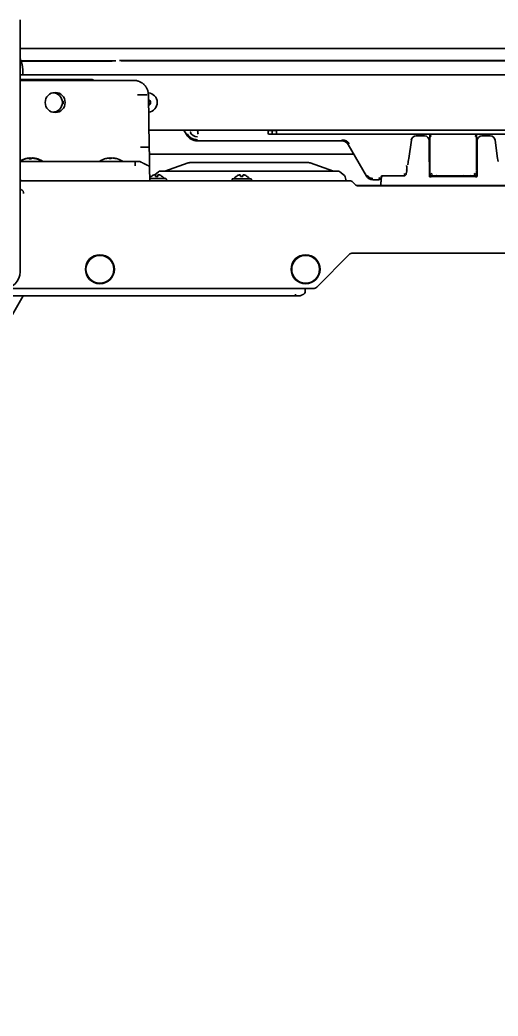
# Model space of a CAD drawing. Header units: inches. Extents: x 786 to 5593, y 691 to 5453.
# Drawn here: x 3454.8 to 3652.4, y 1186.1 to 1597.4 of the extents above; entities that cross this region are included whole.
import ezdxf

# ---------------------------------------------------------------- set-up
doc = ezdxf.new("R2010")
doc.units = ezdxf.units.IN
doc.linetypes.add('ACISOTGL', pattern=[3, 2, -1])
doc.layers.add('1', color=7, linetype='Continuous', true_color=0xffffff)
doc.layers.add('4', color=7, linetype='Continuous', true_color=0xffffff)

msp = doc.modelspace()

# ---------------------------------------------------------------- linework, layer by layer
at = {"linetype": 'ACISOTGL', "ltscale": 5}
msp.add_arc((3420.09, 1523.46), 832.8, 240, 359.8624, dxfattribs=at)
at = {"layer": '1', "color": 7, "linetype": 'Continuous', "lineweight": 35}
for p, q in [((3454.89, 1593.89), (3454.89, 1588.82)), ((3454.89, 1585.28), (3454.89, 1493.46)), ((4254.25, 1585.66), (3454.9, 1585.66)), ((3491.23, 1580.53), (3454.89, 1580.53)), ((3491.23, 1580.45), (3454.89, 1580.45)), ((3495.92, 1580.62), (4151.86, 1580.62)), ((3484.39, 1572.83), (3454.89, 1572.83)), ((3454.89, 1572.46), (3501.91, 1572.46)), ((4200.14, 1574.74), (3454.9, 1574.74)), ((3472.69, 1563.83), (3472.69, 1563.33)), ((3472.69, 1563.33), (3472.69, 1562.83)), ((3507.91, 1566.56), (3508.28, 1544.88)), ((3508.16, 1551.92), (4200.21, 1551.92)), ((3508.17, 1551.84), (4161.98, 1551.84)), ((3523.63, 1550.07), (3522.61, 1551.84)), ((3559.14, 1551.84), (3559.14, 1551.7)), ((3587.92, 1547.44), (3528.17, 1547.44)), ((3616.59, 1547.8), (3615.52, 1540.2)), ((3622.02, 1549.52), (3618.57, 1549.52)), ((3624.01, 1547.52), (3624.01, 1546.38)), ((3643.77, 1546.38), (3643.77, 1547.52)), ((3649.21, 1549.52), (3645.76, 1549.52)), ((3652.26, 1540.2), (3651.19, 1547.8)), ((3598.02, 1532.94), (3590.52, 1545.94)), ((3624.01, 1546.38), (3624.01, 1544.7)), ((3624.01, 1544.7), (3624.01, 1540.2)), ((3643.77, 1544.7), (3643.77, 1546.38)), ((3643.77, 1540.2), (3643.77, 1544.7)), ((3454.89, 1538.96), (3502.42, 1538.96)), ((3458.7, 1540.05), (3458.7, 1540.31)), ((3458.8, 1540.16), (3458.8, 1540.42)), ((3458.95, 1540.05), (3458.95, 1540.31)), ((3459.05, 1540.16), (3459.05, 1540.42)), ((3460.12, 1540.29), (3460.12, 1540.31)), ((3460.23, 1540.4), (3460.23, 1540.42)), ((3491.8, 1540.16), (3491.8, 1540.42)), ((3492.05, 1540.16), (3492.05, 1540.42)), ((3493.23, 1540.4), (3493.23, 1540.42)), ((3573.42, 1538.53), (3525.76, 1538.53)), ((3508.43, 1536.36), (3508.52, 1530.96)), ((3510.57, 1533.47), (3512.09, 1534.73)), ((3512.73, 1534.96), (3515.59, 1534.96)), ((3514.7, 1535.02), (3514.63, 1535)), ((3524.42, 1538.35), (3514.7, 1535.02)), ((3515.59, 1534.96), (3583.59, 1534.96)), ((3584.48, 1535.02), (3574.76, 1538.35)), ((3583.59, 1534.96), (3586.45, 1534.96)), ((3584.55, 1535), (3584.48, 1535.02)), ((3587.09, 1534.73), (3588.92, 1533.22)), ((3614.66, 1535.05), (3614.5, 1533.91)), ((3614.51, 1533.9), (3614.67, 1535.01)), ((3615.12, 1537.52), (3615.16, 1537.8)), ((3624.04, 1533.89), (3624.04, 1537.8)), ((3624.24, 1535.19), (3624.24, 1534.04)), ((3643.54, 1534.04), (3643.54, 1535.19)), ((3643.74, 1533.89), (3643.74, 1537.8)), ((3455.14, 1531.08), (3454.79, 1531.43)), ((3455.24, 1531.1), (3454.89, 1531.46)), ((3455.6, 1530.96), (3591.48, 1530.96)), ((3515.2, 1531.88), (3508.5, 1531.88)), ((3515.2, 1530.98), (3508.52, 1530.98)), ((3509.03, 1532.77), (3508.98, 1532.77)), ((3509.59, 1530.96), (3509.59, 1530.96)), ((3513.72, 1532.77), (3513.68, 1532.77)), ((3515.35, 1531.23), (3515.35, 1531.63)), ((3542.48, 1531.61), (3542.48, 1531.21)), ((3550.33, 1531.86), (3542.63, 1531.86)), ((3550.48, 1531.21), (3550.48, 1531.61)), ((3589.26, 1532.64), (3589.59, 1530.96)), ((3593.6, 1529.25), (3592.18, 1530.66)), ((3603.08, 1531.44), (3600.62, 1531.44)), ((3604.07, 1532.3), (3604.11, 1532.61)), ((3604.36, 1532.98), (3604.18, 1531.65)), ((3604.35, 1532.97), (3604.18, 1531.73)), ((3604.18, 1531.73), (3604.18, 1531.73)), ((3604.18, 1531.65), (3604.18, 1531.65)), ((3604.6, 1533.04), (3613.52, 1533.04)), ((3624.04, 1532.91), (3624.23, 1532.91)), ((3624.04, 1532.85), (3624.04, 1532.91)), ((3624.07, 1532.99), (3624.23, 1532.99)), ((3624.73, 1532.98), (3624.86, 1532.94)), ((3624.73, 1532.9), (3624.86, 1532.86)), ((3624.73, 1532.62), (3624.86, 1532.76)), ((3625.24, 1533.04), (3642.54, 1533.04)), ((3625.36, 1532.93), (3626.39, 1532.93)), ((3626.57, 1532.86), (3625.36, 1532.86)), ((3625.36, 1532.85), (3626.39, 1532.85)), ((3642.42, 1532.78), (3625.36, 1532.78)), ((3629.89, 1533.04), (3629.89, 1532.98)), ((3630.39, 1532.85), (3637.39, 1532.85)), ((3637.89, 1532.98), (3637.89, 1533.04)), ((3642.42, 1532.86), (3641.21, 1532.86)), ((3641.39, 1532.93), (3642.42, 1532.93)), ((3641.39, 1532.85), (3642.42, 1532.85)), ((3642.91, 1532.94), (3643.05, 1532.98)), ((3642.91, 1532.86), (3643.05, 1532.9)), ((3642.91, 1532.76), (3643.05, 1532.62)), ((3643.55, 1532.99), (3643.71, 1532.99)), ((3643.55, 1532.91), (3643.74, 1532.91)), ((3643.74, 1532.85), (3643.74, 1532.91)), ((3593.81, 1529.09), (4053.97, 1529.09)), ((3594.3, 1528.96), (4053.48, 1528.96)), ((3591.23, 1500.8), (3577.48, 1487.04)), ((4055.84, 1501.09), (3591.94, 1501.09)), ((3576.06, 1486.46), (3447.89, 1486.46)), ((3572.78, 1486.46), (3572.7, 1485.04)), ((3074.48, 822.27), (3456.21, 1483.46)), ((3568.68, 1483.46), (3404.28, 1483.46)), ((3463.09, 1483.43), (3463.09, 1483.37)), ((3463.19, 1483.46), (3463.19, 1483.39)), ((3464.87, 1483.43), (3464.87, 1483.37)), ((3464.97, 1483.46), (3464.97, 1483.39)), ((3479.58, 1483.46), (3479.58, 1483.39)), ((3480.93, 1483.46), (3480.93, 1483.39)), ((3483.85, 1483.39), (3483.85, 1483.46)), ((3490.32, 1483.39), (3490.32, 1483.46)), ((3492.12, 1483.39), (3492.12, 1483.46)), ((3507.97, 1483.39), (3507.97, 1483.46))]:
    msp.add_line(p, q, dxfattribs=at)
for centre, radius in [((3469.39, 1563.33), 4.13), ((3487.89, 1494.46), 6), ((3487.89, 1494.46), 5.75), ((3572.89, 1494.46), 6), ((3572.89, 1494.46), 5.75)]:
    msp.add_circle(centre, radius, dxfattribs=at)
for centre, radius, start, end in [((3484.39, 1570.83), 2, 54.3403, 90), ((3468.39, 1563.33), 4, 0, 90.1125), ((3470.39, 1563.33), 4, 90, 104.4731), ((3468.39, 1563.33), 4, 269.8875, 0), ((3507.59, 1563.33), 4, 0, 86.4619), ((3507.59, 1563.33), 1.25, 0, 73.4513), ((3507.59, 1563.33), 1.15, 0, 71.8706), ((3507.59, 1563.33), 1.15, 290.0812, 0), ((3507.59, 1563.33), 1.25, 288.5006, 0), ((3507.59, 1563.33), 4, 276.4012, 0), ((3470.39, 1563.33), 4, 255.5269, 270.1125), ((3455.16, 1538.72), 0.5, 119.6794, 138.5908), ((3455.26, 1538.83), 0.5, 119.6794, 138.5908), ((3459.41, 1531.26), 9.08, 103.2612, 119.6794), ((3459.51, 1531.37), 9.08, 103.2612, 119.6794), ((3459.41, 1531.26), 9.08, 60.3206, 76.7388), ((3459.51, 1531.37), 9.08, 60.3206, 76.7388), ((3463.66, 1538.72), 0.5, 14.6023, 60.3206), ((3463.76, 1538.83), 0.5, 14.6023, 60.3206), ((3488.26, 1538.83), 0.5, 119.6794, 165.3977), ((3492.51, 1531.37), 9.08, 103.2612, 119.6794), ((3492.51, 1531.37), 9.08, 60.3206, 76.7388), ((3496.76, 1538.83), 0.5, 14.6023, 60.3206), ((3512.73, 1533.96), 1, 90, 129.5), ((3586.45, 1533.96), 1, 50.5, 90), ((3455.49, 1531.43), 0.5, 225, 270), ((3455.6, 1531.46), 0.5, 225, 270), ((3511.35, 1529.88), 3.74, 129.3686, 139.774), ((3509.44, 1530.48), 0.5, 71.8045, 90), ((3513.27, 1530.48), 0.5, 90, 108.1955), ((3511.35, 1529.88), 3.74, 32.3241, 50.6155), ((3515.07, 1531.63), 0.283, 0, 61.9275), ((3515.07, 1531.23), 0.283, 298.0725, 0), ((3542.76, 1531.61), 0.283, 118.0725, 180), ((3542.76, 1531.21), 0.283, 180, 241.9275), ((3546.48, 1529.86), 3.74, 129.3791, 147.6759), ((3546.48, 1529.86), 3.74, 32.3241, 50.6111), ((3550.19, 1531.61), 0.283, 0, 61.9275), ((3550.19, 1531.21), 0.283, 298.0725, 0), ((3588.28, 1532.45), 1, 11, 50.5), ((3591.48, 1529.96), 1, 45, 90), ((3454.38, 1525.68), 2, 0.0009, 60), ((3594.3, 1529.96), 1, 225, 270), ((3591.94, 1500.09), 1, 90, 135), ((3447.89, 1493.46), 7, 270, 0), ((3576.06, 1488.46), 2, 270, 315)]:
    msp.add_arc(centre, radius, start, end, dxfattribs=at)
for centre, major_axis, ratio, start_param, end_param in [((3491.23, 1580.68), (4.5, 0), 0.034921, 4.712389, 5.497787), ((3491.23, 1580.6), (4.5, 0), 0.034921, 4.712389, 5.497787), ((3559.15, 1551.7), (0, 1.5), 0.008333, 1.570794, 3.106684), ((3528.18, 1552.7), (2.63, 4.55), 0.999188, 2.618346, 3.66484), ((3587.92, 1544.44), (-1.5, -2.6), 0.999188, 2.618346, 3.66484), ((3618.57, 1547.51), (1.32, -1.51), 0.997598, 2.427198, 3.855987), ((3622.01, 1547.51), (-1.42, -1.42), 0.997265, 2.357564, 3.925621), ((3645.77, 1547.51), (-1.42, 1.42), 0.997265, 5.499157, 7.067214), ((3649.21, 1547.51), (1.32, 1.51), 0.997598, 5.568791, 6.99758), ((3459.2, 1531.26), (0, -9.06), 0.947542, 3.199666, 3.391172), ((3459.3, 1531.37), (0, -9.06), 0.947542, 3.199666, 3.391172), ((3458.75, 1531.26), (0, -9.06), 0.090997, 3.199666, 3.391172), ((3458.93, 1531.26), (0, -8.79), 0.978398, 3.096057, 3.187129), ((3458.85, 1531.37), (0, -9.06), 0.090997, 3.199666, 3.391172), ((3459.04, 1531.37), (0, -8.79), 0.978398, 3.096057, 3.187129), ((3459.47, 1531.26), (0, 9.06), 0.995851, 0.058074, 0.085647), ((3459.58, 1531.37), (0, 9.06), 0.995851, 0.058074, 0.085647), ((3458.78, 1531.26), (0, -9.06), 0.319632, 2.921888, 3.083519), ((3458.88, 1531.37), (0, -9.06), 0.319632, 2.921888, 3.083519), ((3460.04, 1531.26), (0, 9.06), 0.319632, 0.058074, 0.249579), ((3460.15, 1531.37), (0, 9.06), 0.319632, 0.058074, 0.249579), ((3459.35, 1531.26), (0, -9.06), 0.995851, 2.892014, 3.083519), ((3459.45, 1531.37), (0, -9.06), 0.995851, 2.892014, 3.083519), ((3459.62, 1531.26), (0, 9.06), 0.947542, 6.033606, 6.225112), ((3459.73, 1531.37), (0, 9.06), 0.947542, 6.033606, 6.225112), ((3461.66, 1531.26), (0, 8.79), 0.206731, 6.237649, 6.328721), ((3461.77, 1531.37), (0, 8.79), 0.206731, 6.237649, 6.328721), ((3492.3, 1531.37), (0, -9.06), 0.947542, 3.199666, 3.391172), ((3491.85, 1531.37), (0, -9.06), 0.090997, 3.199666, 3.391172), ((3492.04, 1531.37), (0, -8.79), 0.978398, 3.096057, 3.187129), ((3492.58, 1531.37), (0, 9.06), 0.995851, 0.058074, 0.085647), ((3491.88, 1531.37), (0, -9.06), 0.319632, 2.921888, 3.083519), ((3493.15, 1531.37), (0, 9.06), 0.319632, 0.058074, 0.249579), ((3492.45, 1531.37), (0, -9.06), 0.995851, 2.892014, 3.083519), ((3492.73, 1531.37), (0, 9.06), 0.947542, 6.033606, 6.225112), ((3494.77, 1531.37), (0, 8.79), 0.206731, 6.237649, 6.328721), ((3615.32, 1537.8), (0.42, 3), 0.051895, 1.166972, 1.57811), ((3615.36, 1540.2), (0.42, 3), 0.051895, 4.308564, 4.719702), ((3624.17, 1540.2), (0, 3), 0.052408, 1.570796, 1.981934), ((3623.88, 1537.8), (0, 3), 0.052408, 4.712389, 5.123527), ((3643.9, 1537.8), (0, 3), 0.052408, 1.159658, 1.570796), ((3643.61, 1540.2), (0, 3), 0.052408, 4.301251, 4.712389), ((3652.42, 1540.2), (-0.42, 3), 0.051895, 1.563483, 1.974621), ((3514.4, 1535.46), (0, -0.5), 1, 6.282807, 6.525593), ((3584.78, 1535.46), (0, 0.5), 1, 2.899186, 3.141971), ((3623.99, 1535.19), (-0.177, -0.177), 0.998783, 2.356803, 3.632846), ((3511.35, 1529.86), (-3.62, 0.87), 0.997235, 5.247399, 5.62012), ((3511.09, 1529.82), (-0.81, 3.6), 0.902278, 6.178468, 6.295334), ((3510.8, 1529.82), (-0.38, 3.67), 0.420739, 6.027806, 6.144672), ((3511.05, 1529.86), (-0.27, 3.72), 0.017407, 5.611261, 5.983982), ((3511.65, 1529.86), (-0.27, -3.72), 0.017407, 3.440796, 3.813517), ((3511.9, 1529.82), (-0.38, -3.67), 0.420739, 3.280106, 3.396972), ((3511.61, 1529.82), (-0.81, -3.6), 0.902278, 3.129444, 3.24631), ((3511.36, 1529.86), (-3.62, -0.87), 0.997235, 3.804658, 4.177379), ((3546.47, 1529.83), (-3.62, 0.87), 0.997235, 5.247399, 5.62012), ((3546.22, 1529.8), (-0.81, 3.6), 0.902278, 6.178468, 6.295334), ((3545.92, 1529.8), (-0.38, 3.67), 0.420739, 6.027806, 6.144672), ((3546.18, 1529.83), (-0.27, 3.72), 0.017407, 5.611261, 5.983982), ((3546.77, 1529.83), (-0.27, -3.72), 0.017407, 3.440796, 3.813517), ((3547.03, 1529.8), (-0.38, -3.67), 0.420739, 3.280106, 3.396972), ((3546.73, 1529.8), (-0.81, -3.6), 0.902278, 3.129444, 3.24631), ((3546.48, 1529.83), (-3.62, -0.87), 0.997235, 3.804658, 4.177379), ((3600.62, 1534.44), (1.5, 2.6), 0.999188, 2.618346, 3.66484), ((3603.08, 1532.44), (0.342, -0.94), 0.99931, 5.934122, 7.364783), ((3604.26, 1531.73), (0.32, 2.25), 0.03458, 1.575662, 2.974751), ((3604.26, 1531.65), (0.32, 2.25), 0.03458, 1.575662, 3.146458), ((3604.6, 1532.54), (0.171, -0.47), 0.99931, 2.792529, 4.223191), ((3613.52, 1534.04), (-0.657, 0.756), 0.998931, 2.426537, 3.856648), ((3624.09, 1533.97), (0, 1), 0.052408, 1.570796, 3.124139), ((3624.09, 1533.89), (0, 1), 0.052408, 1.570796, 3.124139), ((3624.29, 1532.85), (0.177, 0.177), 0.997265, 2.357564, 3.693517), ((3624.23, 1532.98), (0.5, 0), 0.017455, 0.05236, 1.570796), ((3624.23, 1532.9), (0.5, 0), 0.017455, 0.05236, 1.570796), ((3625.24, 1534.04), (0.708, 0.708), 0.998783, 2.356803, 3.926382), ((3624.23, 1532.63), (0.5, 0), 0.052408, 4.828132, 6.230825), ((3625.36, 1532.94), (0.5, 0), 0.017455, 3.193953, 4.712389), ((3625.36, 1532.86), (0.5, 0), 0.017455, 3.193953, 4.712389), ((3625.36, 1532.76), (0.5, 0), 0.052408, 1.570796, 3.089233), ((3625.36, 1532.84), (0.5, 0), 0.052408, 1.570796, 2.57937), ((3626.39, 1533.85), (0.447, -0.895), 0.99981, 5.819644, 6.580327), ((3626.39, 1533.93), (0.447, -0.895), 0.99981, 5.819644, 6.453939), ((3630.39, 1533.85), (0.447, 0.895), 0.99981, 3.084342, 3.605134), ((3637.39, 1533.85), (-0.447, 0.895), 0.99981, 2.678052, 3.438734), ((3641.39, 1533.85), (0.447, 0.895), 0.99981, 2.844451, 3.605134), ((3641.39, 1533.93), (0.447, 0.895), 0.99981, 2.970839, 3.605134), ((3642.42, 1532.94), (0.5, 0), 0.017455, 4.712389, 6.230825), ((3642.42, 1532.86), (0.5, 0), 0.017455, 4.712389, 6.230825), ((3642.42, 1532.84), (0.5, 0), 0.052408, 0.562222, 1.570796), ((3642.42, 1532.76), (0.5, 0), 0.052408, 0.05236, 1.570796), ((3642.54, 1534.04), (0.708, -0.708), 0.998783, 5.498396, 7.067974), ((3643.55, 1532.98), (0.5, 0), 0.017455, 1.570796, 3.089233), ((3643.55, 1532.9), (0.5, 0), 0.017455, 1.570796, 3.089233), ((3643.55, 1532.63), (0.5, 0), 0.052408, 3.193953, 4.596646), ((3643.49, 1532.85), (0.177, -0.177), 0.997265, 5.731261, 7.067214), ((3643.69, 1533.97), (0, 1), 0.052408, 3.159046, 4.712389), ((3643.69, 1533.89), (0, 1), 0.052408, 3.159046, 4.712389), ((3604.68, 1529.29), (0, -0.75), 0.999379, 4.572848, 4.98544), ((3571.7, 1485.1), (-0.999, 0.052), 0.999981, 2.075858, 3.141593)]:
    msp.add_ellipse(centre, major_axis=major_axis, ratio=ratio, start_param=start_param, end_param=end_param, dxfattribs=at)
for points, degree in [([(3454.89, 1597.43), (3454.89, 1596.11), (3454.89, 1594.82), (3454.89, 1593.89)], 3), ([(3454.89, 1588.82), (3454.89, 1587.89), (3454.89, 1586.6), (3454.89, 1585.28)], 3), ([(3504.34, 1566.53), (3507.36, 1566.56)], 1), ([(3472.69, 1562.83), (3472.57, 1562.83), (3472.44, 1562.83), (3472.31, 1562.83)], 3), ([(3504.72, 1544.86), (3507.73, 1544.88)], 1), ([(3502.43, 1538.75), (3502.43, 1537.24)], 1), ([(3504.82, 1538.75), (3507.87, 1537.23)], 1), ([(3624.23, 1532.61), (3624.25, 1532.6), (3624.27, 1532.6), (3624.29, 1532.6)], 3), ([(3643.49, 1532.6), (3643.51, 1532.6), (3643.53, 1532.6), (3643.55, 1532.61)], 3), ([(3568.68, 1484.2), (3568.68, 1483.56)], 1), ([(3572.14, 1484.2), (3570.83, 1483.56)], 1)]:
    msp.add_open_spline(points, degree=degree, dxfattribs=at)
msp.add_rational_spline([(3455.93, 1574.41), (3456.16, 1576.24), (3456.06, 1578.1), (3455.62, 1579.91), (3454.87, 1581.61)], [0.500681714361, 0.490449933602, 0.486186471897, 0.487891329244, 0.495564505644], degree=4, dxfattribs=at)
for points, knots in [([(3501.91, 1572.46), (3502.01, 1572.46), (3502.11, 1572.45), (3502.3, 1572.44), (3502.4, 1572.44), (3502.55, 1572.42), (3502.59, 1572.42), (3502.69, 1572.41), (3502.74, 1572.4), (3502.88, 1572.38), (3502.98, 1572.36), (3503.26, 1572.31), (3503.45, 1572.26), (3503.68, 1572.19), (3503.73, 1572.17), (3503.82, 1572.14), (3503.87, 1572.13), (3504.01, 1572.08), (3504.1, 1572.05), (3504.37, 1571.93), (3504.54, 1571.85), (3504.88, 1571.67), (3505.05, 1571.57), (3505.29, 1571.41), (3505.37, 1571.36), (3505.53, 1571.24), (3505.61, 1571.18), (3505.84, 1571), (3505.98, 1570.87), (3506.19, 1570.67), (3506.26, 1570.6), (3506.39, 1570.45), (3506.45, 1570.38), (3506.64, 1570.16), (3506.75, 1570.01), (3506.89, 1569.81), (3506.92, 1569.77), (3506.97, 1569.68), (3507, 1569.64), (3507.08, 1569.52), (3507.12, 1569.43), (3507.26, 1569.18), (3507.35, 1569), (3507.5, 1568.65), (3507.57, 1568.47), (3507.66, 1568.19), (3507.69, 1568.1), (3507.72, 1567.96), (3507.74, 1567.91), (3507.76, 1567.82), (3507.77, 1567.77), (3507.82, 1567.53), (3507.85, 1567.34), (3507.88, 1567.09), (3507.88, 1567.05), (3507.89, 1566.95), (3507.9, 1566.8), (3507.91, 1566.66), (3507.91, 1566.56)], [0, 0, 0, 0, 0.03125, 0.03125, 0.0625, 0.0625, 0.078125, 0.078125, 0.09375, 0.09375, 0.125, 0.125, 0.1875, 0.1875, 0.203125, 0.203125, 0.21875, 0.21875, 0.25, 0.25, 0.3125, 0.3125, 0.375, 0.375, 0.40625, 0.40625, 0.4375, 0.4375, 0.5, 0.5, 0.53125, 0.53125, 0.5625, 0.5625, 0.625, 0.625, 0.640625, 0.640625, 0.65625, 0.65625, 0.6875, 0.6875, 0.75, 0.75, 0.8125, 0.8125, 0.84375, 0.84375, 0.859375, 0.859375, 0.875, 0.875, 0.9375, 0.9375, 0.953125, 0.953125, 0.96875, 1, 1, 1, 1]), ([(3472.33, 1563.83), (3472.33, 1563.83), (3472.39, 1563.83), (3472.5, 1563.83), (3472.63, 1563.83), (3472.69, 1563.83)], [0, 0, 0, 0, 0.035912, 0.517956, 1, 1, 1, 1]), ([(3503.44, 1566.51), (3503.6, 1566.51), (3503.75, 1566.52), (3504.05, 1566.52), (3504.2, 1566.53), (3504.34, 1566.53)], [0, 0, 0, 0, 0.5, 0.5, 1, 1, 1, 1]), ([(3508.28, 1544.88), (3508.28, 1544.88), (3508.27, 1544.88), (3508.22, 1544.88), (3508.18, 1544.88), (3508.08, 1544.88), (3508.02, 1544.88), (3507.89, 1544.88), (3507.81, 1544.88), (3507.73, 1544.88)], [0, 0, 0, 0, 0.25, 0.25, 0.5, 0.5, 0.75, 0.75, 1, 1, 1, 1]), ([(3508.28, 1544.88), (3508.28, 1544.73), (3508.29, 1544.59), (3508.29, 1544.31), (3508.29, 1544.17), (3508.3, 1543.76), (3508.31, 1543.48), (3508.31, 1543.07), (3508.32, 1542.93), (3508.32, 1542.66), (3508.32, 1542.52), (3508.33, 1542.12), (3508.33, 1541.86), (3508.34, 1541.35), (3508.35, 1541.09), (3508.35, 1540.73), (3508.35, 1540.61), (3508.36, 1540.43), (3508.36, 1540.37), (3508.36, 1540.25), (3508.36, 1540.19), (3508.37, 1539.9), (3508.37, 1539.67), (3508.38, 1539.25), (3508.38, 1539.04), (3508.39, 1538.65), (3508.39, 1538.46), (3508.4, 1538.24), (3508.4, 1538.18), (3508.4, 1538.11), (3508.4, 1538.07), (3508.4, 1538.05), (3508.4, 1537.94), (3508.4, 1537.86), (3508.41, 1537.63), (3508.41, 1537.35), (3508.41, 1537.11), (3508.42, 1536.95), (3508.42, 1536.9), (3508.42, 1536.83), (3508.42, 1536.81), (3508.42, 1536.76), (3508.42, 1536.74), (3508.42, 1536.64), (3508.42, 1536.57), (3508.43, 1536.49), (3508.43, 1536.47), (3508.43, 1536.43), (3508.43, 1536.41), (3508.43, 1536.38), (3508.43, 1536.37), (3508.43, 1536.36), (3508.43, 1536.36), (3508.43, 1536.36)], [0, 0, 0, 0, 0.031268, 0.031268, 0.062536, 0.062536, 0.125072, 0.125072, 0.156339, 0.156339, 0.187607, 0.187607, 0.250143, 0.250143, 0.312679, 0.312679, 0.343947, 0.343947, 0.359581, 0.359581, 0.375215, 0.375215, 0.43775, 0.43775, 0.500286, 0.500286, 0.562822, 0.562822, 0.578456, 0.586273, 0.586273, 0.59409, 0.59409, 0.625358, 0.625358, 0.687894, 0.750429, 0.750429, 0.781697, 0.781697, 0.797331, 0.797331, 0.812965, 0.812965, 0.875501, 0.875501, 0.906769, 0.906769, 0.938037, 0.938037, 0.969305, 0.969305, 1, 1, 1, 1]), ([(3502.42, 1538.96), (3502.42, 1538.96), (3502.43, 1538.94), (3502.43, 1538.87), (3502.43, 1538.82), (3502.43, 1538.75)], [0, 0, 0, 0, 0.5, 0.5, 1, 1, 1, 1]), ([(3502.42, 1538.96), (3502.45, 1538.96), (3502.47, 1538.96), (3502.52, 1538.96), (3502.54, 1538.96), (3502.59, 1538.96), (3502.62, 1538.96), (3502.67, 1538.96), (3502.69, 1538.96), (3502.76, 1538.96), (3502.81, 1538.96), (3502.9, 1538.96), (3502.95, 1538.96), (3503.02, 1538.96), (3503.04, 1538.96), (3503.08, 1538.96), (3503.1, 1538.96), (3503.17, 1538.96), (3503.21, 1538.96), (3503.29, 1538.96), (3503.33, 1538.96), (3503.41, 1538.96), (3503.44, 1538.96), (3503.5, 1538.96), (3503.51, 1538.96), (3503.55, 1538.96), (3503.56, 1538.96), (3503.61, 1538.96), (3503.64, 1538.96), (3503.69, 1538.96), (3503.72, 1538.96), (3503.76, 1538.96), (3503.79, 1538.96), (3503.82, 1538.96), (3503.82, 1538.96), (3503.84, 1538.96), (3503.86, 1538.96), (3503.87, 1538.96), (3503.88, 1538.96), (3503.89, 1538.96), (3503.9, 1538.96), (3503.9, 1538.96), (3503.91, 1538.96), (3503.92, 1538.96), (3503.92, 1538.96), (3503.93, 1538.96), (3503.93, 1538.96)], [0, 0, 0, 0, 0.03125, 0.03125, 0.0625, 0.0625, 0.09375, 0.09375, 0.125, 0.125, 0.1875, 0.1875, 0.25, 0.25, 0.28125, 0.28125, 0.3125, 0.3125, 0.375, 0.375, 0.4375, 0.4375, 0.5, 0.5, 0.53125, 0.53125, 0.5625, 0.5625, 0.625, 0.625, 0.6875, 0.6875, 0.75, 0.75, 0.78125, 0.78125, 0.8125, 0.84375, 0.84375, 0.875, 0.875, 0.90625, 0.90625, 0.9375, 0.9375, 1, 1, 1, 1]), ([(3503.93, 1538.96), (3504.08, 1538.96), (3504.24, 1538.94), (3504.53, 1538.87), (3504.68, 1538.82), (3504.82, 1538.75)], [0, 0, 0, 0, 0.5, 0.5, 1, 1, 1, 1]), ([(3525.76, 1538.53), (3525.63, 1538.53), (3525.38, 1538.52), (3525.01, 1538.49), (3524.68, 1538.43), (3524.5, 1538.38), (3524.42, 1538.35)], [0, 0, 0, 0, 0.267051, 0.527552, 0.773248, 1, 1, 1, 1]), ([(3574.76, 1538.35), (3574.68, 1538.38), (3574.5, 1538.43), (3574.17, 1538.49), (3573.8, 1538.52), (3573.55, 1538.53), (3573.42, 1538.53)], [0, 0, 0, 0, 0.226752, 0.472448, 0.732949, 1, 1, 1, 1]), ([(3508.43, 1536.36), (3508.43, 1536.45), (3508.41, 1536.54), (3508.36, 1536.71), (3508.32, 1536.8), (3508.22, 1536.95), (3508.16, 1537.02), (3508.03, 1537.14), (3507.95, 1537.19), (3507.87, 1537.23)], [0, 0, 0, 0, 0.25, 0.25, 0.5, 0.5, 0.75, 0.75, 1, 1, 1, 1]), ([(3584.68, 1534.97), (3584.68, 1534.97), (3584.67, 1534.97), (3584.64, 1534.98), (3584.6, 1534.99), (3584.55, 1535)], [0, 0, 0, 0, 0.059017, 0.059017, 1, 1, 1, 1]), ([(3511.82, 1532.77), (3511.78, 1532.77), (3511.74, 1532.77), (3511.66, 1532.77), (3511.62, 1532.77), (3511.55, 1532.77), (3511.51, 1532.77), (3511.43, 1532.77), (3511.39, 1532.77), (3511.27, 1532.77), (3511.19, 1532.77), (3511.08, 1532.77), (3511.04, 1532.77), (3510.96, 1532.77), (3510.92, 1532.77), (3510.88, 1532.77)], [0, 0, 0, 0, 0.125, 0.125, 0.25, 0.25, 0.375, 0.375, 0.5, 0.5, 0.75, 0.75, 0.875, 0.875, 1, 1, 1, 1]), ([(3544.23, 1532.79), (3544.23, 1532.79), (3544.23, 1532.79), (3544.23, 1532.79), (3544.23, 1532.79), (3544.23, 1532.79), (3544.23, 1532.79), (3544.23, 1532.79), (3544.22, 1532.79), (3544.21, 1532.79), (3544.2, 1532.79), (3544.17, 1532.78), (3544.13, 1532.77), (3544.11, 1532.75), (3544.1, 1532.75)], [0, 0, 0, 0, 0.224485, 0.543492, 0.578376, 0.58397, 0.58494, 0.585873, 0.587908, 0.610022, 0.664923, 0.762436, 0.906816, 1, 1, 1, 1]), ([(3546.94, 1532.75), (3546.87, 1532.75), (3546.79, 1532.75), (3546.67, 1532.75), (3546.63, 1532.75), (3546.55, 1532.75), (3546.52, 1532.75), (3546.4, 1532.75), (3546.32, 1532.75), (3546.2, 1532.75), (3546.16, 1532.75), (3546.09, 1532.75), (3546.05, 1532.75), (3546.01, 1532.75)], [0, 0, 0, 0, 0.25, 0.25, 0.375, 0.375, 0.5, 0.5, 0.75, 0.75, 0.875, 0.875, 1, 1, 1, 1]), ([(3548.85, 1532.75), (3548.84, 1532.75), (3548.83, 1532.76), (3548.8, 1532.78), (3548.77, 1532.79), (3548.75, 1532.79), (3548.74, 1532.79), (3548.73, 1532.79), (3548.73, 1532.79), (3548.73, 1532.79), (3548.72, 1532.79), (3548.72, 1532.79), (3548.72, 1532.79), (3548.72, 1532.79), (3548.72, 1532.79), (3548.72, 1532.79), (3548.72, 1532.79), (3548.72, 1532.79)], [0, 0, 0, 0, 0.102508, 0.301325, 0.460416, 0.576988, 0.64948, 0.682856, 0.688693, 0.690449, 0.691698, 0.693191, 0.695765, 0.701984, 0.726756, 0.986797, 1, 1, 1, 1]), ([(3568.68, 1483.46), (3568.68, 1483.46), (3568.68, 1483.46), (3568.68, 1483.5), (3568.68, 1483.52), (3568.68, 1483.56)], [0, 0, 0, 0, 0.49773, 0.49773, 1, 1, 1, 1]), ([(3570.39, 1483.46), (3570.39, 1483.46), (3570.38, 1483.46), (3570.37, 1483.46), (3570.37, 1483.46), (3570.36, 1483.46), (3570.36, 1483.46), (3570.34, 1483.46), (3570.32, 1483.46), (3570.29, 1483.46), (3570.27, 1483.46), (3570.23, 1483.46), (3570.2, 1483.46), (3570.16, 1483.46), (3570.15, 1483.46), (3570.12, 1483.46), (3570.1, 1483.46), (3570.06, 1483.46), (3569.99, 1483.46), (3569.92, 1483.46), (3569.84, 1483.46), (3569.8, 1483.46), (3569.71, 1483.46), (3569.62, 1483.46), (3569.53, 1483.46), (3569.43, 1483.46), (3569.38, 1483.46), (3569.3, 1483.46), (3569.28, 1483.46), (3569.22, 1483.46), (3569.2, 1483.46), (3569.12, 1483.46), (3569.06, 1483.46), (3568.95, 1483.46), (3568.9, 1483.46), (3568.79, 1483.46), (3568.73, 1483.46), (3568.68, 1483.46)], [0, 0, 0, 0, 0.0625, 0.0625, 0.09375, 0.09375, 0.125, 0.125, 0.1875, 0.1875, 0.25, 0.25, 0.3125, 0.3125, 0.34375, 0.34375, 0.375, 0.375, 0.4375, 0.5, 0.5, 0.5625, 0.5625, 0.625, 0.6875, 0.6875, 0.75, 0.75, 0.78125, 0.78125, 0.8125, 0.8125, 0.875, 0.875, 0.9375, 0.9375, 1, 1, 1, 1]), ([(3570.39, 1483.46), (3570.46, 1483.46), (3570.54, 1483.46), (3570.69, 1483.5), (3570.76, 1483.52), (3570.83, 1483.56)], [0, 0, 0, 0, 0.5, 0.5, 1, 1, 1, 1]), ([(3572.14, 1484.2), (3572.22, 1484.24), (3572.29, 1484.29), (3572.43, 1484.4), (3572.49, 1484.47), (3572.59, 1484.62), (3572.62, 1484.7), (3572.68, 1484.87), (3572.7, 1484.96), (3572.7, 1485.04)], [0, 0, 0, 0, 0.25, 0.25, 0.5, 0.5, 0.75, 0.75, 1, 1, 1, 1])]:
    msp.add_open_spline(points, degree=3, knots=knots, dxfattribs=at)
at = {"layer": '4', "color": 7, "linetype": 'Continuous', "lineweight": 35}
for p, q in [((3491.23, 1580.53), (3454.89, 1580.53)), ((3491.23, 1580.45), (3454.89, 1580.45)), ((3496.72, 1580.62), (4151.06, 1580.62)), ((3496.72, 1580.54), (4151.06, 1580.54)), ((3523.63, 1550.07), (3522.61, 1551.84)), ((3525.16, 1550.95), (3525.59, 1551.2)), ((3560.81, 1551.7), (3560.81, 1550.2)), ((3587.92, 1547.44), (3528.17, 1547.44)), ((3670.16, 1550.2), (3560.81, 1550.2)), ((3624.27, 1549.18), (3624.27, 1537.59)), ((3643.51, 1537.59), (3643.51, 1549.18)), ((3598.02, 1532.94), (3590.52, 1545.94)), ((3508.33, 1541.95), (3592.83, 1541.95)), ((3614.66, 1535.05), (3614.5, 1533.91)), ((3614.51, 1533.9), (3614.67, 1535.01)), ((3624.24, 1535.19), (3624.24, 1534.04)), ((3624.27, 1537.29), (3624.26, 1535.57)), ((3643.52, 1535.57), (3643.51, 1537.29)), ((3643.54, 1534.04), (3643.54, 1535.19)), ((3603.08, 1531.44), (3600.62, 1531.44)), ((3604.07, 1532.3), (3604.11, 1532.61)), ((3604.6, 1533.04), (3613.52, 1533.04)), ((3625.24, 1533.04), (3642.54, 1533.04))]:
    msp.add_line(p, q, dxfattribs=at)
msp.add_arc((3528.17, 1552.68), 3.47, 209.9973, 270.0027, dxfattribs=at)
for centre, major_axis, ratio, start_param, end_param in [((3491.23, 1580.68), (4.5, 0), 0.034921, 4.712389, 5.497787), ((3491.23, 1580.6), (4.5, 0), 0.034921, 4.712389, 5.497787), ((3527.17, 1552.42), (-1.3, -0.75), 0.008337, 5.609669, 6.248277), ((3528.42, 1553.16), (0, -1.47), 0.999861, 5.817939, 6.283654), ((3528.44, 1551.68), (0, -1.5), 0.016664, 4.712379, 6.248028), ((3560.81, 1544.78), (-199.87, 0), 0.034639, 4.712389, 4.729065), ((3557.5, 1551.7), (0, -1.5), 0.016664, 4.712379, 6.248272), ((3560.81, 1543.28), (-198.38, 0), 0.034899, 4.71239, 4.729065), ((3587.92, 1544.44), (-1.5, -2.6), 0.999188, 2.618346, 3.66484), ((3587.92, 1544.45), (1.75, 3.03), 0.999188, 5.759938, 6.806432), ((3624.77, 1549.18), (0.354, 0.354), 0.998783, 0.786007, 2.355586), ((3624.85, 1549.1), (0.354, 0.354), 0.998783, 0.786007, 2.355586), ((3642.93, 1549.1), (-0.354, 0.354), 0.998783, 3.9276, 5.497178), ((3643.01, 1549.18), (-0.354, 0.354), 0.998783, 3.9276, 5.497178), ((3624.23, 1537.59), (0, 1.25), 0.034921, 4.469589, 4.712389), ((3643.55, 1537.59), (0, 1.25), 0.034921, 1.570796, 1.813597), ((3603.07, 1532.45), (0.171, -0.47), 0.99931, 5.934122, 7.364783), ((3613.51, 1534.05), (-0.328, 0.378), 0.998931, 2.426537, 3.856648), ((3625.24, 1534.04), (0.708, 0.708), 0.998783, 2.356803, 3.926382), ((3625.35, 1534.16), (0.354, 0.354), 0.998783, 2.356803, 3.926382), ((3642.43, 1534.16), (-0.354, 0.354), 0.998783, 2.356803, 3.926382), ((3642.54, 1534.04), (0.708, -0.708), 0.998783, 5.498396, 7.067974)]:
    msp.add_ellipse(centre, major_axis=major_axis, ratio=ratio, start_param=start_param, end_param=end_param, dxfattribs=at)
for points, knots in [([(3528.18, 1547.95), (3528.17, 1547.95), (3528.14, 1547.95), (3528.11, 1547.95), (3528.07, 1547.95), (3528.03, 1547.95), (3527.98, 1547.96), (3527.94, 1547.96), (3527.89, 1547.96), (3527.84, 1547.96), (3527.79, 1547.97), (3527.74, 1547.97), (3527.68, 1547.98), (3527.62, 1547.98), (3527.56, 1547.99), (3527.5, 1548), (3527.44, 1548.01), (3527.38, 1548.02), (3527.31, 1548.03), (3527.24, 1548.04), (3527.17, 1548.06), (3527.1, 1548.08), (3527.02, 1548.09), (3526.86, 1548.14), (3526.62, 1548.21), (3526.31, 1548.33), (3526.04, 1548.46), (3525.8, 1548.59), (3525.57, 1548.73), (3525.33, 1548.9), (3525.07, 1549.1), (3524.87, 1549.29), (3524.73, 1549.43), (3524.65, 1549.53), (3524.57, 1549.61), (3524.5, 1549.7), (3524.43, 1549.79), (3524.37, 1549.87), (3524.31, 1549.94), (3524.26, 1550.02), (3524.21, 1550.09), (3524.17, 1550.15), (3524.13, 1550.21), (3524.1, 1550.27), (3524.08, 1550.31), (3524.07, 1550.32)], [0, 0, 0, 0, 0.007044, 0.014505, 0.02238, 0.03067, 0.039373, 0.048489, 0.058018, 0.067958, 0.078309, 0.08907, 0.10024, 0.11182, 0.123808, 0.136205, 0.149009, 0.162221, 0.17584, 0.189866, 0.204299, 0.219138, 0.234385, 0.250039, 0.322331, 0.388056, 0.447269, 0.500002, 0.552729, 0.61194, 0.677667, 0.749965, 0.776217, 0.801303, 0.825225, 0.847981, 0.86957, 0.88999, 0.90924, 0.927318, 0.944219, 0.959941, 0.974481, 0.987836, 1, 1, 1, 1]), ([(3624.02, 1549.71), (3624.03, 1549.71), (3624.04, 1549.71), (3624.06, 1549.71), (3624.07, 1549.71), (3624.09, 1549.71), (3624.1, 1549.71), (3624.12, 1549.71), (3624.13, 1549.71), (3624.15, 1549.71), (3624.16, 1549.71), (3624.18, 1549.71), (3624.19, 1549.71), (3624.21, 1549.71), (3624.22, 1549.71), (3624.24, 1549.71), (3624.25, 1549.71), (3624.27, 1549.71), (3624.28, 1549.71), (3624.3, 1549.71), (3624.31, 1549.71), (3624.33, 1549.71), (3624.34, 1549.71), (3624.36, 1549.71), (3624.37, 1549.71), (3624.38, 1549.71), (3624.39, 1549.71), (3624.41, 1549.71), (3624.42, 1549.71), (3624.44, 1549.7), (3624.45, 1549.7), (3624.47, 1549.7), (3624.48, 1549.7), (3624.49, 1549.7), (3624.5, 1549.7), (3624.52, 1549.7), (3624.53, 1549.7), (3624.54, 1549.7), (3624.55, 1549.7), (3624.56, 1549.7), (3624.57, 1549.7), (3624.59, 1549.7), (3624.59, 1549.7), (3624.61, 1549.7), (3624.61, 1549.7), (3624.63, 1549.7), (3624.63, 1549.7), (3624.65, 1549.7), (3624.65, 1549.7), (3624.66, 1549.7), (3624.67, 1549.7), (3624.68, 1549.7), (3624.69, 1549.7), (3624.7, 1549.69), (3624.7, 1549.69), (3624.71, 1549.69), (3624.71, 1549.69), (3624.72, 1549.69), (3624.73, 1549.69), (3624.73, 1549.69), (3624.74, 1549.69), (3624.74, 1549.69), (3624.74, 1549.69), (3624.75, 1549.69), (3624.75, 1549.69), (3624.76, 1549.69), (3624.76, 1549.69), (3624.76, 1549.69), (3624.76, 1549.69), (3624.77, 1549.69), (3624.77, 1549.69), (3624.77, 1549.69), (3624.77, 1549.69), (3624.77, 1549.68), (3624.77, 1549.68), (3624.77, 1549.68)], [0, 0, 0, 0, 0.027027, 0.027027, 0.054054, 0.054054, 0.081081, 0.081081, 0.108108, 0.108108, 0.135135, 0.135135, 0.162162, 0.162162, 0.189189, 0.189189, 0.216216, 0.216216, 0.243243, 0.243243, 0.27027, 0.27027, 0.297297, 0.297297, 0.324324, 0.324324, 0.351351, 0.351351, 0.378378, 0.378378, 0.405405, 0.405405, 0.432432, 0.432432, 0.459459, 0.459459, 0.486486, 0.486486, 0.513514, 0.513514, 0.540541, 0.540541, 0.567568, 0.567568, 0.594595, 0.594595, 0.621622, 0.621622, 0.648649, 0.648649, 0.675676, 0.675676, 0.702703, 0.702703, 0.72973, 0.72973, 0.756757, 0.756757, 0.783784, 0.783784, 0.810811, 0.810811, 0.837838, 0.837838, 0.864865, 0.864865, 0.891892, 0.891892, 0.918919, 0.918919, 0.945946, 0.945946, 0.972973, 0.972973, 1, 1, 1, 1]), ([(3643.01, 1549.68), (3643.01, 1549.68), (3643.01, 1549.68), (3643.01, 1549.69), (3643.01, 1549.69), (3643.01, 1549.69), (3643.01, 1549.69), (3643.02, 1549.69), (3643.02, 1549.69), (3643.02, 1549.69), (3643.02, 1549.69), (3643.03, 1549.69), (3643.03, 1549.69), (3643.04, 1549.69), (3643.04, 1549.69), (3643.05, 1549.69), (3643.05, 1549.69), (3643.06, 1549.69), (3643.06, 1549.69), (3643.07, 1549.69), (3643.07, 1549.69), (3643.08, 1549.69), (3643.09, 1549.7), (3643.1, 1549.7), (3643.1, 1549.7), (3643.12, 1549.7), (3643.12, 1549.7), (3643.13, 1549.7), (3643.14, 1549.7), (3643.15, 1549.7), (3643.16, 1549.7), (3643.17, 1549.7), (3643.18, 1549.7), (3643.2, 1549.7), (3643.2, 1549.7), (3643.22, 1549.7), (3643.23, 1549.7), (3643.24, 1549.7), (3643.25, 1549.7), (3643.27, 1549.7), (3643.28, 1549.7), (3643.29, 1549.7), (3643.3, 1549.7), (3643.32, 1549.7), (3643.33, 1549.7), (3643.35, 1549.7), (3643.36, 1549.71), (3643.38, 1549.71), (3643.39, 1549.71), (3643.41, 1549.71), (3643.41, 1549.71), (3643.43, 1549.71), (3643.44, 1549.71), (3643.46, 1549.71), (3643.47, 1549.71), (3643.49, 1549.71), (3643.5, 1549.71), (3643.52, 1549.71), (3643.53, 1549.71), (3643.56, 1549.71), (3643.57, 1549.71), (3643.59, 1549.71), (3643.6, 1549.71), (3643.62, 1549.71), (3643.63, 1549.71), (3643.65, 1549.71), (3643.66, 1549.71), (3643.68, 1549.71), (3643.69, 1549.71), (3643.71, 1549.71), (3643.72, 1549.71), (3643.74, 1549.71), (3643.75, 1549.71), (3643.76, 1549.71)], [0, 0, 0, 0, 0.027778, 0.027778, 0.055556, 0.055556, 0.083333, 0.083333, 0.111111, 0.111111, 0.138889, 0.138889, 0.166667, 0.166667, 0.194444, 0.194444, 0.222222, 0.222222, 0.25, 0.25, 0.277778, 0.277778, 0.305556, 0.305556, 0.333333, 0.333333, 0.361111, 0.361111, 0.388889, 0.388889, 0.416667, 0.416667, 0.444444, 0.444444, 0.472222, 0.472222, 0.5, 0.5, 0.527778, 0.527778, 0.555556, 0.555556, 0.583333, 0.583333, 0.611111, 0.611111, 0.638889, 0.638889, 0.666667, 0.666667, 0.694444, 0.694444, 0.722222, 0.722222, 0.75, 0.75, 0.777778, 0.777778, 0.805556, 0.805556, 0.833333, 0.833333, 0.861111, 0.861111, 0.888889, 0.888889, 0.916667, 0.916667, 0.944444, 0.944444, 0.972222, 0.972222, 1, 1, 1, 1]), ([(3614.66, 1535.57), (3614.66, 1535.59), (3614.66, 1535.64), (3614.67, 1535.7), (3614.67, 1535.76), (3614.67, 1535.83), (3614.68, 1535.89), (3614.68, 1535.94), (3614.68, 1536), (3614.68, 1536.06), (3614.68, 1536.11), (3614.68, 1536.17), (3614.69, 1536.22), (3614.69, 1536.27), (3614.69, 1536.33), (3614.69, 1536.37), (3614.69, 1536.42), (3614.69, 1536.47), (3614.69, 1536.52), (3614.69, 1536.56), (3614.68, 1536.61), (3614.68, 1536.65), (3614.68, 1536.69), (3614.68, 1536.73), (3614.68, 1536.77), (3614.68, 1536.81), (3614.67, 1536.84), (3614.67, 1536.88), (3614.67, 1536.91), (3614.67, 1536.95), (3614.66, 1536.98), (3614.66, 1537.01), (3614.66, 1537.04), (3614.65, 1537.07), (3614.65, 1537.09), (3614.64, 1537.12), (3614.64, 1537.14), (3614.64, 1537.17), (3614.63, 1537.19), (3614.63, 1537.21), (3614.62, 1537.23), (3614.62, 1537.24), (3614.62, 1537.25)], [0, 0, 0, 0, 0.038636, 0.076568, 0.113795, 0.150318, 0.186137, 0.221252, 0.255664, 0.289372, 0.322377, 0.35468, 0.38628, 0.417177, 0.447373, 0.476868, 0.505662, 0.533755, 0.561147, 0.58784, 0.613834, 0.63913, 0.663727, 0.687628, 0.710831, 0.733339, 0.755152, 0.776272, 0.796698, 0.816433, 0.835478, 0.853834, 0.871502, 0.888486, 0.904786, 0.920405, 0.935346, 0.949611, 0.963205, 0.976131, 0.988394, 1, 1, 1, 1]), ([(3614.66, 1535.05), (3614.66, 1535.05), (3614.66, 1535.06), (3614.66, 1535.06), (3614.66, 1535.07), (3614.66, 1535.07), (3614.66, 1535.08), (3614.66, 1535.08), (3614.66, 1535.09), (3614.66, 1535.1), (3614.66, 1535.1), (3614.66, 1535.11), (3614.66, 1535.12), (3614.66, 1535.13), (3614.66, 1535.14), (3614.66, 1535.14), (3614.66, 1535.15), (3614.66, 1535.16), (3614.66, 1535.17), (3614.66, 1535.18), (3614.66, 1535.19), (3614.66, 1535.2), (3614.66, 1535.21), (3614.66, 1535.22), (3614.66, 1535.23), (3614.66, 1535.24), (3614.66, 1535.25), (3614.66, 1535.26), (3614.66, 1535.27), (3614.66, 1535.29), (3614.66, 1535.32), (3614.66, 1535.35), (3614.65, 1535.38), (3614.65, 1535.41), (3614.65, 1535.44), (3614.66, 1535.47), (3614.66, 1535.51), (3614.66, 1535.54), (3614.66, 1535.56), (3614.66, 1535.57)], [0, 0, 0, 0, 0.015129, 0.030383, 0.045772, 0.061308, 0.076999, 0.092858, 0.108893, 0.125115, 0.141532, 0.158153, 0.174988, 0.192043, 0.209327, 0.226848, 0.244613, 0.26263, 0.280903, 0.299441, 0.31825, 0.337334, 0.356701, 0.376355, 0.396301, 0.416545, 0.437092, 0.457945, 0.479109, 0.500588, 0.553969, 0.607745, 0.661975, 0.716715, 0.772024, 0.827955, 0.884561, 0.941893, 1, 1, 1, 1]), ([(3600.63, 1531.95), (3600.62, 1531.95), (3600.6, 1531.95), (3600.57, 1531.95), (3600.54, 1531.95), (3600.51, 1531.95), (3600.48, 1531.96), (3600.44, 1531.96), (3600.4, 1531.96), (3600.36, 1531.97), (3600.32, 1531.97), (3600.28, 1531.98), (3600.23, 1531.98), (3600.19, 1531.99), (3600.14, 1532), (3600.09, 1532.01), (3600.03, 1532.02), (3599.94, 1532.05), (3599.8, 1532.09), (3599.64, 1532.15), (3599.5, 1532.22), (3599.38, 1532.28), (3599.25, 1532.36), (3599.13, 1532.45), (3598.99, 1532.56), (3598.88, 1532.66), (3598.8, 1532.75), (3598.74, 1532.81), (3598.69, 1532.87), (3598.65, 1532.92), (3598.61, 1532.98), (3598.57, 1533.03), (3598.54, 1533.08), (3598.51, 1533.12), (3598.48, 1533.16), (3598.47, 1533.19), (3598.46, 1533.2)], [0, 0, 0, 0, 0.009789, 0.020364, 0.031724, 0.043866, 0.056789, 0.07049, 0.084968, 0.100222, 0.11625, 0.13305, 0.150623, 0.168966, 0.188079, 0.207962, 0.228615, 0.250038, 0.322321, 0.388043, 0.44726, 0.500003, 0.552736, 0.611949, 0.677674, 0.749967, 0.783874, 0.81581, 0.845775, 0.873767, 0.899782, 0.923815, 0.945861, 0.965912, 0.983961, 1, 1, 1, 1])]:
    msp.add_open_spline(points, degree=3, knots=knots, dxfattribs=at)

doc.saveas('drawing.dxf')
